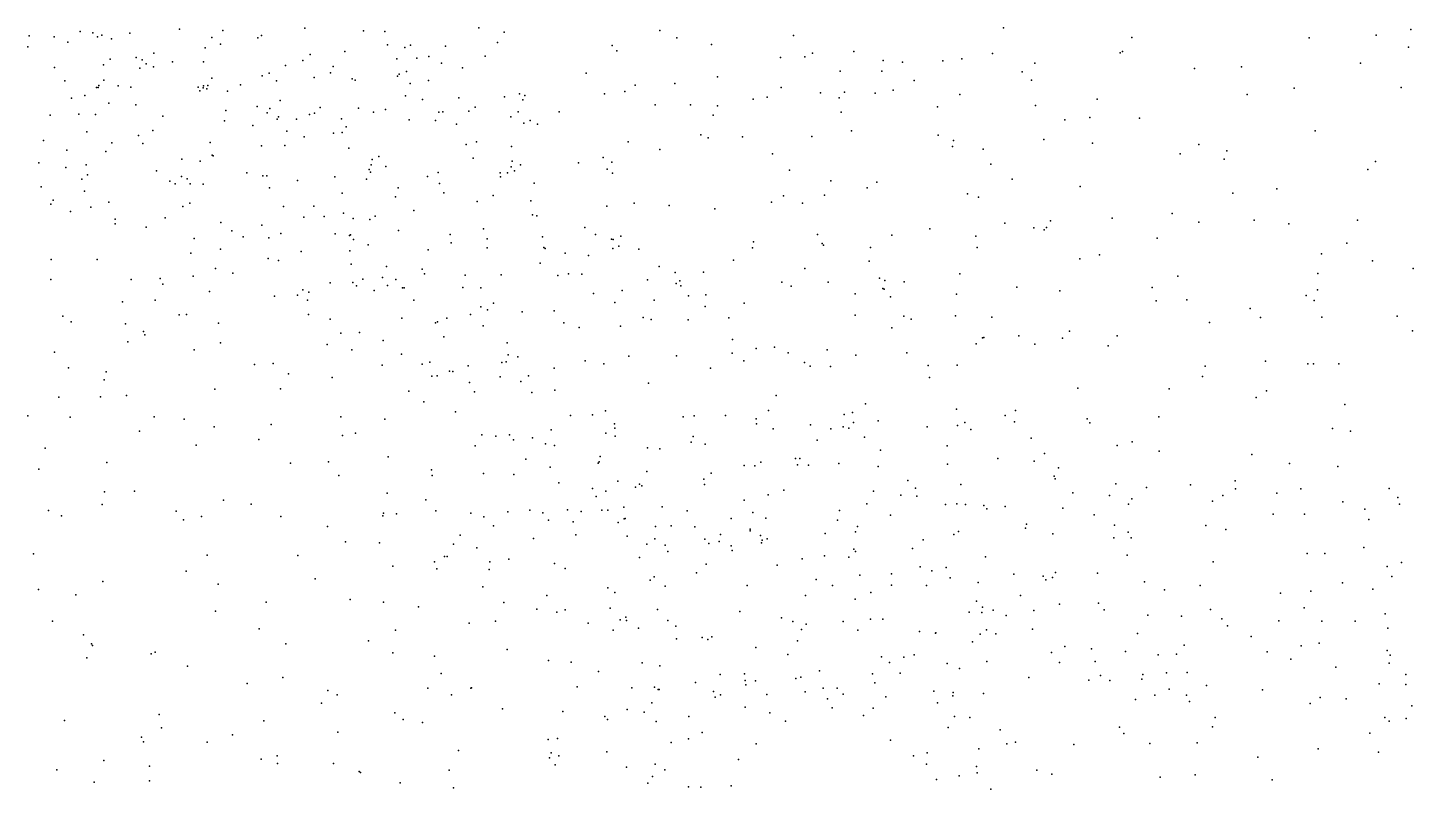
# Model space of a CAD drawing. Header units: metres. Extents: x -25 to 25, y -27.8 to 27.8.
# Drawn here: x -9.475 to -6.387, y 11.887 to 13.583 of the extents above; entities that cross this region are included whole.
import ezdxf

# ---------------------------------------------------------------- set-up
doc = ezdxf.new("R2010")
doc.units = ezdxf.units.M

msp = doc.modelspace()

# ---------------------------------------------------------------- linework, layer by layer
for p in [(-9.4717, 13.5656, 13.4713), (-9.4161, 13.5634, 0.8711), (-9.3577, 13.5749, -14.838), (-9.33, 13.5719, 11.4833), (-9.3195, 13.5633, 4.5654), (-9.3097, 13.5669, 0.6343), (-9.2879, 13.5585, 14.2408), (-9.2472, 13.5716, 11.2635), (-9.1363, 13.5799, -13.1073), (-9.0646, 13.5618, 0.5293), (-9.0403, 13.5771, 12.2041), (-8.962, 13.5608, 8.2737), (-8.9542, 13.5663, 12.5609), (-8.8576, 13.5825, -12.8621), (-8.7265, 13.5764, 4.6772), (-8.6789, 13.5749, 0.9687), (-8.4698, 13.5834, 10.3247), (-8.4133, 13.5732, 14.1454), (-8.0661, 13.5769, -12.6722), (-8.0284, 13.5608, -15.1915), (-7.7682, 13.5661, 5.1488), (-7.3002, 13.5828, -14.4815), (-7.0146, 13.5615, -14.5448), (-6.6191, 13.5611, -14.5011), (-6.4695, 13.5671, -13.1963), (-6.3922, 13.5791, 16.173), (-9.4749, 13.5412, 4.6191), (-9.3856, 13.5513, -13.3996), (-9.1939, 13.5268, 1.3274), (-9.0797, 13.5383, 4.4527), (-9.0449, 13.5465, 2.6061), (-8.7685, 13.5306, 3.9088), (-8.6733, 13.5452, -14.7459), (-8.6348, 13.5391, 0.8071), (-8.6215, 13.5448, 13.8551), (-8.5438, 13.5425, 9.0274), (-8.4282, 13.5504, 11.0187), (-8.1727, 13.5438, 5.4746), (-8.1619, 13.5321, -15.0095), (-7.9509, 13.546, 14.8392), (-7.7259, 13.5271, 15.2913), (-7.6337, 13.5306, 15.4286), (-7.3245, 13.526, -15.9771), (-7.0405, 13.5275, 6.3961), (-7.0347, 13.5308, 15.8671), (-6.3974, 13.5403, 6.1029), (-9.4155, 13.4948, 1.2594), (-9.3061, 13.5009, -15.1519), (-9.2911, 13.513, 11.628), (-9.2332, 13.517, 10.9737), (-9.2196, 13.5122, 13.8169), (-9.211, 13.5032, 14.0544), (-9.1949, 13.4964, 0.4494), (-9.1519, 13.5075, 2.0559), (-9.0832, 13.5076, 2.2755), (-8.9004, 13.499, 7.4347), (-8.8617, 13.5106, 1.3188), (-8.8454, 13.5235, 6.3008), (-8.7941, 13.4972, 8.5626), (-8.6525, 13.5138, 11.5411), (-8.6077, 13.5157, 13.0756), (-8.5812, 13.5193, 9.6201), (-8.553, 13.5046, 5.8741), (-8.5056, 13.4942, 9.7892), (-8.4557, 13.5202, 10.6955), (-7.797, 13.5171, 4.3074), (-7.7429, 13.5185, -15.5517), (-7.5682, 13.5102, -12.2095), (-7.5251, 13.5066, 4.8107), (-7.4352, 13.5093, 15.6198), (-7.3934, 13.5139, -11.9732), (-7.2303, 13.5046, 15.7741), (-6.7695, 13.4961, -16.0913), (-6.5044, 13.5045, -14.7321), (-9.3922, 13.4654, 14.4373), (-9.3052, 13.4669, 13.6225), (-9.2248, 13.4934, 1.8756), (-9.0646, 13.4712, 11.3709), (-8.9522, 13.4766, 7.0944), (-8.9366, 13.4819, 11.7635), (-8.9205, 13.4651, 4.5285), (-8.8363, 13.4724, 11.6178), (-8.8003, 13.4829, 4.3613), (-8.7521, 13.4699, 12.7509), (-8.7449, 13.4668, 3.7191), (-8.6505, 13.4756, 4.4245), (-8.6474, 13.4799, 8.93), (-8.6311, 13.4858, 13.7132), (-8.5819, 13.4659, 0.6564), (-8.2304, 13.4825, 5.6057), (-7.938, 13.474, 5.3634), (-7.6639, 13.4865, -15.7456), (-7.5716, 13.4868, 4.4897), (-7.4991, 13.4659, 4.6343), (-7.2585, 13.4851, 6.5635), (-7.2379, 13.4664, -12.3549), (-6.8748, 13.4927, 6.2675), (-9.3475, 13.4324, 12.053), (-9.3219, 13.4502, 11.8638), (-9.3178, 13.4499, 1.6128), (-9.3166, 13.4546, 8.6213), (-9.2732, 13.4543, 1.4445), (-9.2448, 13.4509, 10.8303), (-9.0952, 13.4508, -12.9066), (-9.0912, 13.4429, 8.5188), (-9.0838, 13.4495, 12.0448), (-9.0832, 13.4543, 11.548), (-9.076, 13.4473, 11.1121), (-9.0734, 13.4549, 11.86), (-9.0293, 13.4419, 12.3132), (-9.0007, 13.4564, -14.9118), (-8.6228, 13.4592, 9.2713), (-8.3787, 13.4361, 11.141), (-8.3667, 13.4328, 11.3714), (-8.1894, 13.4365, -15.284), (-8.1439, 13.4417, 4.1832), (-8.1209, 13.4555, 7.1262), (-8.0327, 13.4593, -15.445), (-7.7955, 13.4502, 15.0583), (-7.7082, 13.4381, -12.7292), (-7.6546, 13.4402, 4.3383), (-7.5865, 13.4378, 5.1399), (-7.5462, 13.4443, -15.9809), (-7.3975, 13.4346, -12.8715), (-6.7569, 13.4346, 16.0953), (-6.6523, 13.4485, 6.1535), (-6.4143, 13.4499, -15.95), (-9.3773, 13.4264, 12.2256), (-9.2942, 13.415, -13.0935), (-9.2343, 13.4118, -15.3964), (-8.9635, 13.4077, 2.5778), (-8.9356, 13.4034, 11.3015), (-8.9121, 13.421, 7.2655), (-8.823, 13.4057, 11.4708), (-8.738, 13.404, 0.4148), (-8.6327, 13.432, 5.9988), (-8.595, 13.4236, 13.4188), (-8.5138, 13.4269, 1.0624), (-8.4777, 13.4061, 4.2505), (-8.4121, 13.4297, 5.8372), (-8.3714, 13.4228, 10.294), (-8.0767, 13.4113, 14.2615), (-7.998, 13.412, 14.4407), (-7.9377, 13.4096, 14.6555), (-7.8579, 13.4243, 14.8731), (-7.8271, 13.4286, -12.1832), (-7.6663, 13.4276, -12.4908), (-7.4476, 13.4075, 6.7409), (-7.2293, 13.4101, -16.1309), (-7.0918, 13.4244, -11.9154), (-9.4246, 13.3889, 13.4527), (-9.3611, 13.3906, 10.5772), (-9.3236, 13.3899, 12.4394), (-9.1737, 13.3867, 8.7195), (-9.0364, 13.3758, 1.53), (-9.0337, 13.3987, 12.4696), (-8.9412, 13.3939, 2.7648), (-8.9189, 13.38, 8.7829), (-8.9161, 13.3848, 2.9823), (-8.8759, 13.3796, 9.0901), (-8.8472, 13.3901, 3.2312), (-8.8358, 13.3929, 9.2666), (-8.7758, 13.3802, 7.3335), (-8.7042, 13.3955, 4.2033), (-8.6778, 13.4013, 1.3278), (-8.6251, 13.378, 7.3004), (-8.5664, 13.3767, 11.4159), (-8.5586, 13.3953, -14.8655), (-8.5498, 13.3964, 12.9223), (-8.4919, 13.3976, 13.8284), (-8.398, 13.3847, 10.4523), (-8.3815, 13.3958, -14.9926), (-8.3696, 13.3708, 13.9344), (-8.3549, 13.3771, 7.1827), (-8.2903, 13.396, 5.7451), (-7.9476, 13.389, -12.3556), (-7.662, 13.3952, -11.807), (-7.1639, 13.378, 6.4583), (-7.1076, 13.3835, -12.7823), (-6.9971, 13.3822, 6.3133), (-9.3434, 13.3512, 10.1756), (-9.2283, 13.3432, 0.263), (-9.1962, 13.3543, 1.6005), (-8.9734, 13.3658, 0.2823), (-8.8977, 13.3532, 9.5197), (-8.8591, 13.3402, 12.5246), (-8.7932, 13.3487, 6.6109), (-8.7738, 13.3498, 3.426), (-8.7651, 13.3625, -14.9206), (-8.5195, 13.3686, -12.5448), (-8.3389, 13.3686, 4.1665), (-7.9746, 13.3447, -16.1001), (-7.8818, 13.3407, 5.4491), (-7.7275, 13.3414, 5.3537), (-7.6388, 13.354, 15.2597), (-7.4462, 13.3444, 15.5202), (-6.6054, 13.3537, 16.2038), (-9.4395, 13.3321, 0.3436), (-9.3877, 13.3109, 8.9595), (-9.2872, 13.3273, 10.4245), (-9.2181, 13.3252, 14.2176), (-9.0684, 13.3279, 9.0874), (-8.9537, 13.3204, 2.3597), (-8.9019, 13.321, 6.976), (-8.7589, 13.3151, 9.7536), (-8.4981, 13.3234, 0.5917), (-8.4747, 13.3293, 13.2178), (-8.3969, 13.3185, 10.6006), (-8.1366, 13.3289, 5.6446), (-8.0664, 13.312, 14.1148), (-7.9586, 13.3384, 7.0906), (-7.4137, 13.3185, 4.4734), (-7.4117, 13.3324, -16.2206), (-7.3456, 13.3127, 4.8485), (-7.2105, 13.3346, 15.7341), (-7.102, 13.3262, 15.8463), (-6.865, 13.3236, -12.1302), (-6.8023, 13.3093, -16.2291), (-9.4501, 13.2826, -13.148), (-9.3446, 13.2781, -15.6759), (-9.301, 13.3074, 9.9715), (-9.1315, 13.2903, 1.7673), (-9.0903, 13.2863, 1.9214), (-9.0636, 13.2993, 9.3105), (-9.0613, 13.2982, 10.8413), (-8.7098, 13.2781, 6.4275), (-8.7073, 13.29, 3.7378), (-8.6921, 13.2963, 12.6356), (-8.4818, 13.2932, 13.5791), (-8.3949, 13.2861, 9.9828), (-8.3768, 13.2782, 11.0142), (-8.2473, 13.2825, 10.0886), (-8.1925, 13.2945, -15.7568), (-8.1731, 13.2842, 13.9879), (-7.8149, 13.3022, 14.7383), (-7.3288, 13.2796, 6.614), (-6.9068, 13.3024, -12.4475), (-6.8087, 13.2909, -12.8342), (-6.4709, 13.2857, -13.0272), (-9.3902, 13.272, 9.809), (-9.3415, 13.2559, 12.7222), (-9.1882, 13.265, 10.2636), (-9.1319, 13.252, 0.1303), (-8.9862, 13.2605, -15.4377), (-8.9511, 13.2532, 10.9629), (-8.9423, 13.2534, 9.8168), (-8.7904, 13.2512, 0.242), (-8.7139, 13.2674, -12.5556), (-8.7112, 13.262, 11.2162), (-8.6768, 13.2741, 3.9918), (-8.5838, 13.2518, 6.209), (-8.5602, 13.2609, 4.123), (-8.4222, 13.2599, 11.2516), (-8.4216, 13.2513, 13.344), (-8.4054, 13.26, -15.2621), (-8.3977, 13.2735, 1.0872), (-8.3897, 13.2644, 13.0084), (-8.1836, 13.2687, 4.0849), (-8.1716, 13.2597, -16.08), (-7.7769, 13.2664, 7.0327), (-6.4882, 13.2679, 16.268), (-9.445, 13.229, 0.1943), (-9.3544, 13.246, 14.431), (-9.3487, 13.2194, 9.1678), (-9.158, 13.2414, 10.5564), (-9.1465, 13.2357, 9.4349), (-9.1196, 13.2468, -15.6299), (-9.1129, 13.2354, 9.6022), (-9.0837, 13.2353, 9.9157), (-8.9361, 13.2268, -12.6403), (-8.874, 13.2432, 2.5557), (-8.7197, 13.2464, 9.893), (-8.6491, 13.2265, 0.3149), (-8.5575, 13.2367, 9.9283), (-8.3462, 13.237, 5.9463), (-7.6852, 13.2421, 14.981), (-7.6043, 13.227, 6.9448), (-7.5828, 13.2397, 4.1899), (-7.2813, 13.2464, 4.5823), (-7.1292, 13.23, 6.4107), (-6.691, 13.2242, 16.1855), (-9.4235, 13.1906, 9.6051), (-9.4184, 13.1993, 13.3324), (-9.2941, 13.1948, 13.4989), (-9.1136, 13.1925, -12.7586), (-8.9052, 13.1855, 9.9877), (-8.837, 13.1856, 12.5687), (-8.7738, 13.2146, 7.1567), (-8.6556, 13.2065, -15.0629), (-8.5474, 13.2153, 12.6521), (-8.4736, 13.1967, 0.4924), (-8.4376, 13.2096, 1.2423), (-8.3535, 13.1981, -15.9096), (-8.1842, 13.186, -12.228), (-8.1231, 13.1924, 13.8645), (-8.0456, 13.1873, -11.8625), (-7.8176, 13.1947, 14.2752), (-7.7907, 13.2089, 14.5477), (-7.7483, 13.1926, -16.4123), (-7.6993, 13.2105, -11.5745), (-7.3805, 13.2137, 4.3474), (-7.3559, 13.2061, 5.0937), (-6.789, 13.2149, -11.8822), (-9.3795, 13.1744, 9.364), (-9.334, 13.1835, -12.9626), (-9.2803, 13.1568, 14.3143), (-9.1683, 13.1601, 13.9956), (-9.1294, 13.1851, 12.6902), (-8.8599, 13.1617, 2.3572), (-8.8144, 13.1627, 1.6367), (-8.7711, 13.1702, -15.2472), (-8.7496, 13.1588, 11.0742), (-8.7128, 13.1559, 6.6946), (-8.7009, 13.1638, 3.5969), (-8.6144, 13.1764, 1.4754), (-8.3496, 13.1668, 10.7425), (-8.3401, 13.1647, 6.1233), (-7.9433, 13.1802, 13.9631), (-7.0584, 13.1592, 4.7376), (-6.9246, 13.1699, 16.0021), (-6.7417, 13.155, 4.5016), (-6.5112, 13.1547, 6.1196), (-9.2798, 13.1469, 12.8291), (-9.211, 13.1394, -0.0013), (-9.0447, 13.1497, 10.438), (-9.0197, 13.1312, 10.614), (-8.9533, 13.1439, -9.9011), (-8.9105, 13.1252, 2.1769), (-8.7898, 13.1241, 2.9156), (-8.6483, 13.1318, 3.7623), (-8.4594, 13.1357, -15.5622), (-8.2336, 13.1384, 7.0781), (-7.4642, 13.1353, 4.143), (-7.297, 13.1484, -11.4901), (-7.2329, 13.1375, 15.6427), (-7.2099, 13.1331, 6.5028), (-7.2044, 13.1387, 4.308), (-7.1955, 13.1536, 4.8503), (-6.8649, 13.1502, 4.692), (-6.6641, 13.1465, -16.2798), (-9.1038, 13.1139, -9.921), (-8.9945, 13.1176, 1.8072), (-8.9373, 13.1157, -10.0709), (-8.758, 13.1207, -9.7829), (-8.7554, 13.1223, 6.9137), (-8.7485, 13.1119, 2.7531), (-8.7161, 13.1001, 3.4543), (-8.5332, 13.1225, 11.1424), (-8.5312, 13.1039, 7.0993), (-8.4508, 13.0932, 6.5017), (-8.4506, 13.1132, 4.0096), (-8.3279, 13.1178, 0.7499), (-8.3249, 13.094, 12.8107), (-8.2096, 13.1229, 10.3378), (-8.1738, 13.1123, -16.3976), (-8.17, 13.1119, 13.2044), (-8.1572, 13.0968, 6.1274), (-8.1529, 13.1192, 13.6928), (-7.8599, 13.0934, 5.5882), (-7.8573, 13.1066, 3.9827), (-7.7148, 13.1231, 14.4316), (-7.7042, 13.1031, 5.4921), (-7.7017, 13.0987, 14.1402), (-7.5964, 13.0941, 14.9022), (-7.5489, 13.1216, 15.1403), (-7.3618, 13.1189, 15.4832), (-7.3591, 13.094, 6.664), (-6.9575, 13.1143, 4.2995), (-6.5351, 13.1036, 4.6231), (-9.4228, 13.0671, -0.0492), (-9.3199, 13.0675, 13.1482), (-9.1112, 13.0815, -15.8223), (-9.0453, 13.0905, -9.6389), (-8.9389, 13.0691, 2.0075), (-8.9162, 13.0646, 10.8161), (-8.8658, 13.0848, 10.216), (-8.7573, 13.0861, -15.4838), (-8.5824, 13.0884, 10.1019), (-8.3215, 13.0916, 6.4078), (-8.2773, 13.0811, 10.9087), (-8.2249, 13.0758, 10.4837), (-8.1709, 13.0916, 13.4576), (-8.1133, 13.0899, 5.8666), (-7.9022, 13.0658, 13.684), (-7.5999, 13.0637, 13.8922), (-7.1301, 13.0686, 15.7435), (-7.0863, 13.0778, 4.9661), (-6.5918, 13.0801, 4.8057), (-6.4777, 13.0641, -16.226), (-9.0564, 13.047, -10.1442), (-9.0174, 13.0364, 12.7712), (-8.7544, 13.0565, 0.0906), (-8.6751, 13.0517, -12.4234), (-8.5961, 13.0455, -9.9484), (-8.5906, 13.0352, -9.7281), (-8.4998, 13.0322, 1.4788), (-8.4196, 13.0328, -16.3721), (-8.333, 13.059, 10.1312), (-8.2938, 13.0313, 0.9886), (-8.2697, 13.0352, 11.0665), (-8.2397, 13.0341, 10.6825), (-8.0676, 13.0512, 13.3105), (-8.0323, 13.0381, 3.9361), (-7.9688, 13.039, 13.4625), (-7.7431, 13.0472, 13.6562), (-7.3975, 13.0355, 15.3363), (-6.5998, 13.0363, 4.263), (-6.387, 13.0472, -12.9686), (-9.4235, 13.0223, 14.4612), (-9.2441, 13.0223, -9.9465), (-9.18, 13.0248, 13.7517), (-9.1737, 13.0119, 12.9538), (-9.1065, 13.0303, -0.1197), (-8.8006, 13.0148, -15.9863), (-8.7507, 13.0161, 1.7027), (-8.7419, 13.0087, 3.2263), (-8.7277, 13.0232, 3.0186), (-8.6839, 13.0272, 11.0179), (-8.6731, 13.0094, 12.6131), (-8.6545, 13.0226, 6.847), (-8.6399, 13.0042, 2.8218), (-8.6356, 13.0041, -16.3903), (-8.5053, 13.0051, 3.8971), (-8.4653, 13.0039, 6.6858), (-8.0938, 13.0221, 6.3375), (-8.0299, 13.0134, 11.4142), (-8.0213, 13.0196, 5.9903), (-8.0196, 13.0083, 13.168), (-7.7942, 13.0166, 13.482), (-7.7736, 13.0079, 6.9964), (-7.6907, 13.0165, 3.9405), (-7.5768, 13.0254, 14.3152), (-7.569, 13.0023, 14.489), (-7.5662, 13.0013, 6.9036), (-7.5645, 13.0206, 13.6483), (-7.5214, 13.0172, 14.1644), (-7.2709, 13.0056, 4.0645), (-6.9691, 13.0045, -16.357), (-6.9118, 13.03, 4.1698), (-9.2639, 12.9725, 14.215), (-9.1905, 12.9763, 13.2533), (-9.07, 12.9957, -9.4947), (-8.9248, 12.9852, 10.6393), (-8.8739, 12.988, 10.38), (-8.8621, 12.9995, -9.4608), (-8.851, 12.9766, -10.2782), (-8.8485, 12.9947, -16.4075), (-8.703, 12.9978, -10.2042), (-8.6146, 12.9763, 1.6331), (-8.4371, 12.9702, 6.8968), (-8.214, 12.9914, 12.8917), (-8.1662, 12.9712, 10.8437), (-8.1498, 12.9983, 6.4929), (-8.0788, 12.9769, 11.0899), (-8.0025, 12.9861, -11.6414), (-7.9634, 12.9882, 6.1729), (-7.8785, 12.9697, 11.3619), (-7.6306, 12.991, 13.5067), (-7.5518, 12.9838, 14.7321), (-7.4048, 12.9899, 14.001), (-7.1749, 12.9971, 5.0978), (-6.9598, 12.9749, 15.9309), (-6.8917, 12.9775, 5.0608), (-6.626, 12.9872, 4.9956), (-6.6079, 12.9755, -12.6097), (-6.6002, 12.9995, -12.2671), (-9.3969, 12.9408, -15.9525), (-9.1375, 12.9437, -12.7106), (-9.1207, 12.945, -10.2679), (-8.8491, 12.9443, 12.7389), (-8.488, 12.9444, 12.6124), (-8.4651, 12.962, 0.3637), (-8.4504, 12.955, -9.8539), (-8.3726, 12.9505, 1.3746), (-8.3015, 12.9529, 3.9124), (-7.9654, 12.9622, 11.2001), (-7.6312, 12.9428, -16.5809), (-7.5225, 12.941, 5.4513), (-7.4072, 12.9416, 13.6843), (-7.3264, 12.9384, 5.2755), (-6.7505, 12.9578, 6.2171), (-6.591, 12.9389, -12.0614), (-6.423, 12.941, 6.1661), (-9.378, 12.9283, -9.8695), (-9.2566, 12.9236, -10.1646), (-9.0496, 12.9254, -16.5966), (-8.801, 12.9339, -16.6264), (-8.6409, 12.9362, 2.351), (-8.5661, 12.9259, 11.0213), (-8.5615, 12.928, -9.5316), (-8.5409, 12.9361, 2.5029), (-8.4599, 12.9195, 2.7006), (-8.2802, 12.9264, 0.8145), (-8.2458, 12.9156, 10.2095), (-8.1535, 12.9188, 6.8244), (-8.1036, 12.9376, 13.0133), (-8.0857, 12.9333, 6.6402), (-8.0028, 12.9324, 6.9425), (-7.9123, 12.9371, 3.8799), (-7.5488, 12.9147, -11.3996), (-7.5061, 12.9346, 3.8991), (-6.8411, 12.9271, 4.0464), (-6.7278, 12.9379, 5.1109), (-6.3891, 12.9081, 4.9443), (-9.2517, 12.8837, -9.4938), (-9.2172, 12.9069, -0.2206), (-9.2142, 12.8992, -16.2843), (-9.0452, 12.8818, 13.2645), (-8.8073, 12.8777, -12.4367), (-8.777, 12.9027, 10.8633), (-8.7355, 12.9042, 10.3128), (-8.6826, 12.887, 0.0117), (-8.5474, 12.8948, -10.2036), (-8.4064, 12.8817, -9.9863), (-7.9044, 12.8892, 6.5414), (-7.3612, 12.8795, 15.2159), (-7.3471, 12.8923, 6.7071), (-7.344, 12.8934, 3.9031), (-7.2659, 12.897, 15.4379), (-7.2305, 12.8788, -11.3967), (-7.1685, 12.8917, 15.5808), (-7.1532, 12.9072, 6.5341), (-7.0468, 12.8971, 5.1816), (-9.4153, 12.8607, -9.7154), (-9.1042, 12.8658, 13.6095), (-8.7522, 12.8662, 1.8779), (-8.6419, 12.8564, -9.3755), (-8.404, 12.8547, 2.8905), (-8.3826, 12.8504, -9.6626), (-8.1355, 12.8515, -11.7495), (-8.0292, 12.8528, 10.5606), (-7.905, 12.8583, 11.018), (-7.8513, 12.8687, 13.2206), (-7.8104, 12.8722, 11.16), (-7.7798, 12.8592, 5.7662), (-7.6934, 12.8659, 3.8259), (-7.6296, 12.8544, 5.5592), (-7.5159, 12.8591, 14.382), (-7.0671, 12.8752, 3.9594), (-9.3837, 12.826, 14.3015), (-9.2998, 12.8168, -16.4792), (-8.9696, 12.8335, 13.048), (-8.928, 12.8352, 12.8988), (-8.6851, 12.8319, 2.1177), (-8.5959, 12.834, 12.6637), (-8.579, 12.8387, -16.7138), (-8.5352, 12.8185, 3.6108), (-8.5273, 12.8173, 0.1784), (-8.4935, 12.83, 2.3351), (-8.4181, 12.8379, 1.5328), (-8.4086, 12.8392, 2.4891), (-8.3015, 12.8251, 0.63), (-8.2326, 12.8417, 12.8064), (-8.1913, 12.8347, 11.214), (-7.9529, 12.8249, 10.7956), (-7.8791, 12.8415, 6.7257), (-7.7435, 12.8374, 6.338), (-7.7313, 12.8293, 6.0929), (-7.6856, 12.8285, 11.3343), (-7.4685, 12.8308, 14.2374), (-7.4038, 12.8316, 14.9462), (-6.8506, 12.8294, -16.3615), (-6.7167, 12.841, 3.9955), (-6.6221, 12.835, -11.8566), (-6.6095, 12.8349, 16.177), (-6.5526, 12.835, -12.4532), (-9.3043, 12.7988, -12.8716), (-8.8936, 12.8121, -0.2125), (-8.7967, 12.804, 10.5758), (-8.5745, 12.807, 3.4553), (-8.5627, 12.8081, 3.2792), (-8.4904, 12.7929, -9.4241), (-8.4217, 12.806, 10.2656), (-8.3759, 12.7956, -10.1204), (-8.3585, 12.8081, -16.6802), (-8.0912, 12.7916, 3.8014), (-7.465, 12.8044, 14.6396), (-6.8567, 12.8066, 3.9317), (-9.4052, 12.7602, -16.2892), (-9.313, 12.7609, -0.3099), (-9.2551, 12.7645, -16.69), (-9.0578, 12.7783, -10.4289), (-8.9119, 12.779, 13.3481), (-8.6259, 12.7737, 10.9407), (-8.4792, 12.7727, 1.6684), (-8.3511, 12.7708, 0.4357), (-8.3004, 12.7763, 3.8002), (-7.807, 12.7642, -11.462), (-7.1347, 12.7804, 5.2797), (-6.931, 12.7793, 6.4239), (-6.737, 12.7599, 16.0568), (-6.7144, 12.7743, 5.2833), (-8.5921, 12.7502, 0.0022), (-8.5214, 12.7281, 2.1138), (-8.187, 12.7299, 0.9779), (-7.8238, 12.7309, 10.7783), (-7.6369, 12.7265, 6.4321), (-7.6077, 12.746, 11.1358), (-7.4049, 12.7335, 13.7284), (-7.2736, 12.7309, 6.7294), (-6.5394, 12.7438, 3.9948), (-9.4744, 12.7188, -9.6172), (-9.3803, 12.7162, -10.238), (-9.193, 12.7166, 13.9834), (-9.1259, 12.7117, -9.2422), (-9.059, 12.6943, -16.9018), (-8.9323, 12.6993, -10.4849), (-8.777, 12.7168, 12.9153), (-8.6792, 12.7114, -10.4502), (-8.2654, 12.7193, 2.4185), (-8.2164, 12.7209, 1.2429), (-8.1673, 12.7009, 12.8741), (-8.1667, 12.6913, 11.312), (-8.0138, 12.7166, 11.5041), (-7.9895, 12.7191, 10.3173), (-7.9195, 12.7199, 3.7462), (-7.8512, 12.712, 0.4983), (-7.8506, 12.7009, 0.7295), (-7.7303, 12.6989, 0.8314), (-7.6579, 12.6942, 11.4681), (-7.6556, 12.722, 0.419), (-7.6346, 12.7038, 14.4579), (-7.5798, 12.7079, 13.9686), (-7.4707, 12.6946, 13.5453), (-7.4028, 12.6974, 0.7423), (-7.3862, 12.7041, 5.4048), (-7.2965, 12.72, 15.0541), (-7.2759, 12.7056, -16.5216), (-7.1135, 12.712, 15.4847), (-7.1082, 12.7031, 6.6282), (-6.9542, 12.7169, 15.773), (-9.2261, 12.6846, -10.4039), (-8.96, 12.666, 13.7141), (-8.7736, 12.675, 13.3726), (-8.7445, 12.6805, 10.6753), (-8.463, 12.6769, 3.6389), (-8.4316, 12.6738, -10.3206), (-8.4011, 12.6763, 0.1874), (-8.3922, 12.6652, -9.4209), (-8.3496, 12.6696, 10.2794), (-8.3081, 12.6878, 3.0729), (-8.1867, 12.6802, 0.6657), (-8.166, 12.6733, 2.5788), (-7.9916, 12.6729, 0.6692), (-7.8137, 12.6901, 0.3226), (-7.7156, 12.6649, 13.2538), (-7.6847, 12.69, 14.2855), (-7.645, 12.6912, 5.9473), (-7.6101, 12.6714, 0.2582), (-7.3729, 12.6883, 0.5279), (-7.2383, 12.6688, -11.3973), (-7.0134, 12.661, 3.7649), (-6.5668, 12.6909, 16.1155), (-6.5269, 12.6844, 6.2418), (-9.4362, 12.6471, 14.3129), (-9.0993, 12.6539, 13.8646), (-8.4777, 12.6518, 1.8932), (-8.321, 12.6569, 1.6469), (-8.301, 12.6528, 2.2519), (-8.0937, 12.6479, 1.0805), (-8.0662, 12.6454, -11.6566), (-7.996, 12.6603, 13.027), (-7.965, 12.6556, 0.2564), (-7.5746, 12.6428, 13.7955), (-7.4261, 12.6519, 6.7454), (-7.2087, 12.6349, 5.3548), (-7.0473, 12.6527, 5.3408), (-6.9532, 12.6401, 6.5353), (-6.7465, 12.6328, 15.9372), (-9.4501, 12.6004, -9.4326), (-9.2988, 12.6149, -16.8569), (-8.8892, 12.6138, -0.2918), (-8.8048, 12.6164, -10.5149), (-8.6717, 12.6274, -16.9624), (-8.365, 12.6227, 11.0951), (-8.3108, 12.6046, -10.2085), (-8.2037, 12.6134, -9.8467), (-8.2017, 12.6162, 1.5387), (-8.1993, 12.6286, 0.2832), (-7.8782, 12.6084, 10.441), (-7.8546, 12.6077, -16.7206), (-7.8409, 12.6157, 13.1416), (-7.7641, 12.624, 1.0137), (-7.7595, 12.6101, 11.5708), (-7.7539, 12.6238, 14.1073), (-7.7349, 12.6087, 0.1198), (-7.6672, 12.6126, 10.8713), (-7.5798, 12.6064, 13.634), (-7.4247, 12.6111, 0.2491), (-7.3126, 12.6238, 0.4015), (-7.232, 12.6176, 3.6835), (-7.1779, 12.6029, 15.1184), (-6.6626, 12.613, -16.305), (-6.5553, 12.6057, 3.9122), (-8.7813, 12.5862, 13.6063), (-8.5752, 12.5983, -10.4683), (-8.5732, 12.5863, -12.1654), (-8.459, 12.5901, 3.4101), (-8.3912, 12.5884, 12.7794), (-8.2914, 12.5698, 2.1116), (-8.1595, 12.5737, 2.3131), (-8.0953, 12.5946, 1.3803), (-7.9681, 12.5781, 11.5752), (-7.9521, 12.591, 1.1935), (-7.5134, 12.5751, 3.6472), (-7.1876, 12.5845, 0.5437), (-7.185, 12.5786, 0.7376), (-6.7838, 12.5744, 3.2024), (-9.304, 12.5497, -10.4248), (-9.2372, 12.5513, -0.3679), (-8.674, 12.5463, 10.7456), (-8.2163, 12.5569, 0.0282), (-8.2079, 12.5391, 1.8021), (-8.1867, 12.5514, 3.6928), (-8.1201, 12.5601, 12.9374), (-8.1115, 12.5669, 10.2715), (-8.1065, 12.5628, 11.4047), (-7.9667, 12.5663, 0.0335), (-7.8247, 12.5433, 1.3109), (-7.7899, 12.5532, 13.8868), (-7.5899, 12.5509, 5.7564), (-7.5288, 12.5419, 5.5722), (-7.4965, 12.5577, 6.4766), (-7.4935, 12.5402, 6.2758), (-7.395, 12.5658, 11.3108), (-7.1461, 12.5475, 6.739), (-7.0637, 12.5413, 3.3547), (-7.0497, 12.5675, -16.4223), (-6.9812, 12.5591, 3.5808), (-6.8837, 12.565, 3.3521), (-6.8111, 12.5413, 3.6655), (-6.7829, 12.5566, 15.8072), (-6.6914, 12.547, 5.434), (-6.6375, 12.5564, 3.2476), (-6.4408, 12.5568, 16.0417), (-9.4285, 12.5082, -0.3527), (-9.3087, 12.5213, -9.2556), (-9.1437, 12.5069, 14.0235), (-9.0384, 12.5311, -0.3535), (-8.9767, 12.5225, 13.8768), (-8.588, 12.5316, 13.4077), (-8.5656, 12.5071, 10.8502), (-8.3557, 12.5085, 3.5968), (-8.2717, 12.5096, 3.2062), (-8.2418, 12.506, 11.2167), (-8.1956, 12.5088, -10.8148), (-8.1819, 12.5091, 1.9527), (-8.1465, 12.5154, 3.0482), (-8.0609, 12.5163, 2.8448), (-8.0055, 12.5076, -0.1069), (-7.8779, 12.5309, 1.4908), (-7.6654, 12.508, 1.2921), (-7.6052, 12.5232, 14.7755), (-7.4295, 12.5213, -11.4155), (-7.4039, 12.5228, 0.1217), (-7.3849, 12.5214, 14.8643), (-7.3439, 12.5192, 6.7254), (-7.3375, 12.5118, 1.0672), (-7.2966, 12.5166, 5.4314), (-7.1683, 12.5136, 0.359), (-7.0219, 12.5222, 2.9993), (-7.0144, 12.5343, 15.3722), (-6.8346, 12.5289, -11.6401), (-6.5442, 12.5274, -12.1779), (-6.4953, 12.5107, 3.1524), (-6.4217, 12.5368, -12.4486), (-6.4176, 12.5219, 5.3508), (-9.3993, 12.496, 14.2771), (-9.1275, 12.4875, -10.5342), (-9.0873, 12.4946, -12.4714), (-8.9109, 12.4948, -9.0835), (-8.6832, 12.4962, -0.2147), (-8.6819, 12.5022, -10.5961), (-8.6531, 12.5005, 13.5979), (-8.4872, 12.5022, -0.1166), (-8.4582, 12.4942, 13.1824), (-8.4049, 12.5052, -9.2951), (-8.327, 12.503, -10.391), (-8.3143, 12.4867, -10.6399), (-8.2595, 12.4826, -0.1415), (-8.1588, 12.4811, -9.7216), (-8.1456, 12.4898, -11.7776), (-8.1437, 12.4902, -11.0139), (-7.9073, 12.4899, -10.9606), (-7.8586, 12.5036, 1.6646), (-7.8299, 12.4913, 13.7073), (-7.67, 12.4867, 11.6072), (-7.5518, 12.4976, 11.0167), (-7.2488, 12.4774, 3.333), (-7.0984, 12.4985, 15.0357), (-7.0528, 12.4754, 0.6619), (-6.699, 12.4999, 6.3497), (-6.6294, 12.5, 3.538), (-6.4862, 12.488, 3.3363), (-8.8071, 12.4722, 13.8036), (-8.5113, 12.453, -10.707), (-8.4367, 12.4742, 10.4006), (-8.3475, 12.4458, 3.3644), (-8.253, 12.4538, -9.443), (-8.1391, 12.4511, -10.0127), (-8.0774, 12.445, 11.5318), (-8.0761, 12.4726, -10.5877), (-8.0407, 12.4738, 2.1641), (-7.9884, 12.472, 2.6884), (-7.9309, 12.4547, -11.6064), (-7.865, 12.4625, 1.9208), (-7.8645, 12.4668, 13.2584), (-7.8419, 12.4524, -10.6865), (-7.827, 12.445, 10.466), (-7.6979, 12.4571, 1.6386), (-7.6301, 12.4603, 1.4387), (-7.6259, 12.4725, -0.0675), (-7.4108, 12.4545, 6.5885), (-7.4002, 12.4616, -16.5847), (-7.2512, 12.469, 0.169), (-7.1901, 12.4561, 2.9913), (-7.0547, 12.4469, 0.4969), (-7.0223, 12.4601, -11.5332), (-7.0156, 12.4472, 2.8406), (-6.8497, 12.4749, 5.4664), (-6.8047, 12.4656, 15.6208), (-8.7668, 12.438, -12.166), (-8.6907, 12.4362, -9.0874), (-8.5262, 12.4329, -9.1614), (-8.4739, 12.4251, 13.4959), (-8.0948, 12.4333, -11.1878), (-8.0546, 12.431, 13.1293), (-8.0484, 12.4168, 10.2655), (-7.9661, 12.4441, 14.1798), (-7.9568, 12.4349, 13.98), (-7.9341, 12.4391, 2.3415), (-7.9073, 12.4296, 14.5624), (-7.9052, 12.4189, -11.1683), (-7.8394, 12.4364, 3.6094), (-7.8381, 12.4421, 13.5283), (-7.6336, 12.4216, 10.9099), (-7.6302, 12.4167, 1.7779), (-7.5033, 12.4236, 14.9018), (-7.4796, 12.4424, 6.1103), (-6.4972, 12.4259, 15.8409), (-9.4617, 12.4115, -9.3765), (-9.075, 12.4089, -9.0873), (-8.8732, 12.4077, -0.3285), (-8.6613, 12.3837, -10.7179), (-8.5681, 12.3938, -0.2507), (-8.5459, 12.4054, -17.0511), (-8.5402, 12.4054, 10.7076), (-8.4453, 12.3937, -11.0424), (-8.4026, 12.3999, -0.2509), (-8.3008, 12.3903, 13.3246), (-8.1112, 12.4036, -9.8503), (-7.9629, 12.3887, 2.8299), (-7.8043, 12.3865, 14.7581), (-7.7489, 12.4004, 10.7278), (-7.6994, 12.407, 1.9924), (-7.6446, 12.4043, -11.4853), (-7.3404, 12.4049, 11.2835), (-7.0249, 12.4087, 0.8061), (-6.8327, 12.3937, 15.3337), (-6.6236, 12.4122, 15.7093), (-6.584, 12.4121, 5.4867), (-6.4455, 12.3831, -16.1094), (-6.4136, 12.3923, 5.4361), (-9.1215, 12.373, -0.3774), (-8.8346, 12.356, 13.9347), (-8.5628, 12.3781, -10.9217), (-8.4463, 12.377, -12.0095), (-8.2768, 12.379, -11.2182), (-8.0874, 12.3527, -10.2383), (-8.0785, 12.3603, 13.2943), (-7.9843, 12.3694, 13.7012), (-7.7174, 12.3545, -11.0936), (-7.6204, 12.3639, -0.1936), (-7.5495, 12.367, 3.4994), (-7.4857, 12.3824, 1.4146), (-7.4601, 12.374, 5.5752), (-7.4282, 12.3808, 6.3405), (-7.4188, 12.3578, 3.3814), (-7.2774, 12.3665, 5.483), (-7.2116, 12.3619, 11.4076), (-7.206, 12.3535, -16.5234), (-7.1913, 12.3587, 2.8396), (-7.1847, 12.3696, 14.974), (-7.0906, 12.3681, 1.0001), (-6.4351, 12.3607, 15.6969), (-9.451, 12.3318, -13.0401), (-9.3076, 12.3499, 14.2708), (-9.0505, 12.344, -12.3018), (-8.4607, 12.3382, 10.5897), (-8.1818, 12.3361, 3.216), (-8.1664, 12.3255, -9.5026), (-8.0541, 12.3394, 13.454), (-7.8717, 12.3408, 2.62), (-7.6817, 12.341, -16.7062), (-7.5959, 12.3252, 2.2411), (-7.5495, 12.3416, 2.0921), (-7.4717, 12.3407, 1.9128), (-7.3569, 12.3474, 3.0625), (-6.9858, 12.3495, 6.6851), (-6.9417, 12.3316, 0.5569), (-6.8619, 12.341, 15.0955), (-6.6827, 12.3237, 2.6499), (-6.6154, 12.3287, 15.4658), (-6.5451, 12.3473, 6.253), (-6.4768, 12.333, -12.3584), (-9.3674, 12.3202, -10.5277), (-8.9438, 12.3038, -9.0414), (-8.756, 12.3095, -10.8247), (-8.6823, 12.3038, -0.3415), (-8.6041, 12.2938, 13.8676), (-8.4139, 12.303, 10.8201), (-8.3178, 12.3186, 11.0557), (-8.1768, 12.2905, -11.342), (-7.7413, 12.3188, 3.535), (-7.6305, 12.3106, 14.9466), (-7.3603, 12.3058, 6.469), (-7.347, 12.2927, 11.4959), (-7.2622, 12.3189, 0.0073), (-7.1757, 12.2993, 1.1758), (-7.0885, 12.3014, 5.4937), (-6.6305, 12.291, -16.305), (-9.4199, 12.2612, -9.2903), (-9.0567, 12.2836, 14.1504), (-8.4321, 12.2613, -11.2479), (-8.3401, 12.2884, -16.998), (-8.2955, 12.2815, -0.5134), (-8.2768, 12.2871, 3.3739), (-8.1549, 12.2645, -11.865), (-8.1419, 12.2704, 13.9749), (-8.1404, 12.2631, 14.1673), (-8.0711, 12.2872, 11.6058), (-8.0485, 12.2634, 14.5653), (-7.8881, 12.2832, 10.5452), (-7.7951, 12.269, -0.422), (-7.7696, 12.2611, -11.6258), (-7.6579, 12.2608, 2.4836), (-7.5964, 12.2657, 11.0734), (-7.5694, 12.266, -10.9975), (-7.3767, 12.2819, 14.9958), (-7.3483, 12.2811, 2.0782), (-7.323, 12.2858, 1.9205), (-7.2941, 12.2739, 1.2954), (-7.2327, 12.2856, -11.5572), (-7.0762, 12.287, 2.687), (-6.9786, 12.2747, 0.9378), (-6.9033, 12.2726, 0.7208), (-6.8391, 12.2875, 2.6137), (-6.8139, 12.2666, 6.4814), (-6.6863, 12.262, 5.5496), (-6.591, 12.2612, 15.2533), (-6.5165, 12.2618, 5.5392), (-6.45, 12.2776, 1.6923), (-9.3509, 12.2311, 14.3881), (-8.959, 12.2446, -10.7293), (-8.6555, 12.2415, -11.0721), (-8.4909, 12.2568, -0.478), (-8.2255, 12.257, 13.7476), (-8.1703, 12.2418, 10.4352), (-8.1139, 12.2462, -0.649), (-8.0302, 12.2501, 10.3664), (-7.7505, 12.2433, 10.8939), (-7.7401, 12.2548, -11.2597), (-7.6251, 12.2412, -10.4948), (-7.4874, 12.2387, 3.1907), (-7.4521, 12.2348, -16.6178), (-7.4511, 12.2357, 5.8895), (-7.3525, 12.2324, -0.1343), (-7.3384, 12.2424, 2.2422), (-7.3176, 12.2335, 11.6921), (-7.2353, 12.2435, 6.6042), (-7.0018, 12.2344, 0.2489), (-6.8013, 12.251, -11.8624), (-6.4439, 12.246, 1.4837), (-9.3331, 12.2107, -10.6351), (-9.3306, 12.2072, -12.8203), (-8.9, 12.2111, -0.3785), (-8.7151, 12.2176, 14.0534), (-8.4062, 12.1986, -0.6668), (-8.0287, 12.2223, 3.5474), (-7.9718, 12.2253, 3.0419), (-7.9593, 12.221, -0.6463), (-7.9502, 12.227, -16.803), (-7.8525, 12.2032, 3.5174), (-7.7593, 12.2177, 14.9812), (-7.3691, 12.2158, 11.3216), (-7.1636, 12.2049, 2.0348), (-7.1041, 12.2002, 14.9851), (-6.8978, 12.2081, 5.5421), (-6.7483, 12.2275, 14.9814), (-6.6369, 12.2065, 1.5342), (-6.5965, 12.2123, -12.2067), (-9.3435, 12.1798, -17.1376), (-9.1998, 12.1889, -9.1074), (-9.191, 12.1927, -0.3821), (-8.6612, 12.1907, -0.4756), (-8.5687, 12.1833, 14.0088), (-8.3146, 12.174, -9.221), (-8.2634, 12.1704, 13.9893), (-8.1055, 12.1686, 10.5682), (-7.7809, 12.1873, -0.5751), (-7.5725, 12.1818, 15.0411), (-7.554, 12.1696, 2.7063), (-7.5222, 12.1813, 3.0445), (-7.499, 12.1867, -0.2984), (-7.4255, 12.167, -11.6184), (-7.3375, 12.1715, 5.5876), (-7.193, 12.1917, 2.1967), (-7.1758, 12.1692, 2.5011), (-7.096, 12.1716, 1.7196), (-7.0287, 12.1937, 11.5928), (-6.9558, 12.1863, 6.6508), (-6.9148, 12.188, 2.4986), (-6.7127, 12.1933, 1.7638), (-6.6596, 12.1767, 1.9398), (-6.4455, 12.196, 2.5925), (-6.441, 12.168, 6.1889), (-6.4383, 12.1858, 14.9442), (-9.119, 12.1615, -10.7242), (-8.9062, 12.136, -10.9203), (-8.5537, 12.1447, -0.6391), (-8.2031, 12.1495, -0.9132), (-8.0662, 12.1621, 11.8048), (-7.9316, 12.1428, 11.9553), (-7.8776, 12.1439, 10.8555), (-7.7518, 12.1366, -16.7523), (-7.7103, 12.1509, -10.3041), (-7.5921, 12.144, 11.1964), (-7.5306, 12.1458, -11.1714), (-7.3982, 12.1564, 2.6039), (-7.2438, 12.1364, 11.4491), (-7.0841, 12.1407, 0.0616), (-6.9894, 12.1431, 1.8794), (-6.9373, 12.1465, 14.9412), (-6.8913, 12.1475, 1.7468), (-6.5599, 12.1594, 2.4871), (-6.4033, 12.143, -16.1466), (-8.9855, 12.1224, 14.3008), (-8.8062, 12.1068, -17.2835), (-8.5834, 12.1121, -9.0476), (-8.4873, 12.112, -11.3516), (-8.486, 12.1131, -17.1933), (-8.2503, 12.1155, 10.9698), (-8.1286, 12.1134, -11.4759), (-8.0777, 12.1144, -9.5399), (-8.0697, 12.1095, -1.0189), (-8.0673, 12.1091, 3.2762), (-7.9863, 12.125, 14.8849), (-7.9463, 12.1052, 15.0881), (-7.8757, 12.1294, -0.8343), (-7.8745, 12.1201, -10.1156), (-7.8529, 12.1283, -11.4377), (-7.7633, 12.1342, 11.0172), (-7.7024, 12.1124, -11.3521), (-7.6707, 12.1121, 2.8878), (-7.5873, 12.1239, -0.4519), (-7.4558, 12.1054, -10.5982), (-7.1098, 12.1302, 1.4995), (-7.0633, 12.1297, 2.2877), (-6.9919, 12.132, 2.0881), (-6.931, 12.1098, 1.4798), (-6.8477, 12.1186, -16.5694), (-6.7232, 12.1089, 1.3217), (-6.4628, 12.1216, 14.6105), (-6.4038, 12.1207, 2.1712), (-8.8203, 12.0789, 14.3013), (-8.785, 12.0972, -11.1114), (-8.5306, 12.0974, 14.1546), (-8.0839, 12.08, 11.5656), (-7.9425, 12.0922, -9.9463), (-7.9307, 12.0971, 15.3298), (-7.828, 12.098, -11.7558), (-7.7422, 12.1044, 3.0829), (-7.6923, 12.0884, 15.293), (-7.6574, 12.0989, 11.936), (-7.5625, 12.0931, -10.3934), (-7.4474, 12.0793, -11.0448), (-7.4133, 12.0956, -10.871), (-7.4126, 12.1027, 6.0464), (-7.3445, 12.1001, 15.1004), (-7.0061, 12.0874, 5.5517), (-6.9627, 12.0967, 1.1899), (-6.8926, 12.097, 11.6062), (-6.8858, 12.0826, 1.3233), (-6.6171, 12.078, 2.3556), (-6.5946, 12.0918, 1.2382), (-6.5363, 12.0888, -12.3756), (-9.1818, 12.0535, -10.8313), (-8.6568, 12.0574, -11.2608), (-8.4166, 12.0665, -1.0796), (-8.2826, 12.0606, -11.4704), (-8.1885, 12.0493, 15.4134), (-8.139, 12.0647, 15.2484), (-8.1008, 12.0589, 14.9726), (-8.0014, 12.0493, 15.6029), (-7.8761, 12.0698, 3.221), (-7.8209, 12.0577, 15.5552), (-7.6818, 12.0683, -0.7647), (-7.6125, 12.0512, 15.421), (-7.5904, 12.0679, -0.612), (-7.4095, 12.049, 5.8719), (-7.3753, 12.0468, 11.877), (-6.8285, 12.0469, 0.7885), (-6.4502, 12.0472, 17.0709), (-6.4026, 12.0451, 16.8891), (-6.3905, 12.0727, 17.4278), (-9.3926, 12.04, -0.3816), (-9.1765, 12.0243, -12.2937), (-8.9484, 12.0393, -12.1016), (-8.7836, 12.0141, -0.6331), (-8.6378, 12.0426, -0.878), (-8.5954, 12.036, -11.9482), (-8.1825, 12.0428, 14.7467), (-8.0745, 12.0384, 10.9121), (-7.9716, 12.0138, -9.7069), (-7.7859, 12.0388, -0.9689), (-7.4237, 12.0246, 15.2817), (-7.3078, 12.0192, 5.6843), (-7.0417, 12.0258, -16.6772), (-6.8343, 12.026, 1.0854), (-6.4842, 12.0124, -16.468), (-6.441, 12.0391, 1.1706), (-9.2212, 12.0031, -0.4025), (-9.2171, 11.9926, -17.2595), (-9.0752, 11.9922, -10.954), (-9.0185, 12.0081, -9.0316), (-8.3151, 11.998, -1.2007), (-8.2944, 12.0005, 15.2707), (-8.0407, 11.9911, -11.5224), (-8.002, 11.9991, -1.1639), (-7.8517, 11.9882, 15.7225), (-7.5521, 11.9967, -16.723), (-7.2931, 11.9884, -0.2527), (-7.2736, 11.9917, 6.2763), (-7.1434, 11.9869, -0.0744), (-7.0319, 12.011, 11.7641), (-6.9742, 11.989, 6.6058), (-6.8688, 11.9906, 5.5746), (-9.3056, 11.9514, -12.4637), (-8.9548, 11.9543, 14.5065), (-8.9189, 11.9614, -0.5595), (-8.5146, 11.9737, 14.3803), (-8.3122, 11.9569, 14.6925), (-8.3086, 11.9685, 15.541), (-8.2916, 11.9613, 15.066), (-8.1839, 11.9707, 15.6969), (-7.8911, 11.9535, 11.1056), (-7.501, 11.9615, 11.9924), (-7.4706, 11.9679, -0.5981), (-7.355, 11.9769, -10.9529), (-6.7331, 11.9583, 6.437), (-6.5989, 11.9773, 14.6694), (-6.4645, 11.9694, 17.2752), (-9.4103, 11.9304, -17.1922), (-9.2033, 11.9386, -9.0982), (-8.9179, 11.9448, -17.3756), (-8.7937, 11.9446, 14.4688), (-8.7365, 11.927, -8.9998), (-8.7333, 11.9248, -11.2945), (-8.5358, 11.9295, -1.2007), (-8.2995, 11.9414, -17.2043), (-8.1401, 11.9361, -1.2727), (-8.0763, 11.9432, 11.6963), (-8.0552, 11.9301, 11.9691), (-7.4717, 11.9429, 11.4349), (-7.3606, 11.9378, -0.4144), (-7.3593, 11.9237, -10.5472), (-7.2263, 11.9294, 11.8917), (-7.1922, 11.9206, 5.6362), (-9.3265, 11.9027, 14.6112), (-9.2036, 11.9059, -10.9738), (-8.6451, 11.9013, 14.4749), (-8.5259, 11.8903, -11.4369), (-8.0932, 11.9007, 15.8269), (-8.0824, 11.9156, 11.3985), (-8.0019, 11.8924, -9.5197), (-7.9749, 11.8921, -11.898), (-7.907, 11.8948, -11.5191), (-7.4493, 11.9086, 15.5615), (-7.3991, 11.9168, -11.8342), (-6.9511, 11.9138, 11.5725), (-6.8731, 11.9191, 14.9166), (-6.7016, 11.9084, -16.7324), (-7.3287, 11.8871, 5.8289)]:
    msp.add_point(p)

doc.saveas('drawing.dxf')
